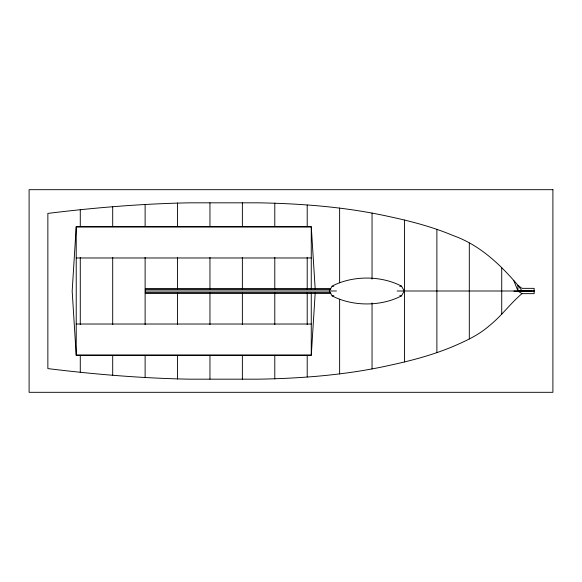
<?xml version="1.0" encoding="UTF-8"?>
<svg xmlns="http://www.w3.org/2000/svg" width="582" height="582" viewBox="0 0 582 582"><rect width="100%" height="100%" fill="white"/><g stroke="black" fill="none" stroke-linecap="round" stroke-linejoin="round"><path stroke-width="0.87" d="M534.138 290.891L517.929 290.891L517.929 285.296C500.171 264.323 479.495 244.833 453.094 235.543C432.273 226.754 410.31 221.102 388.252 216.373C345.723 206.996 302.051 203.598 258.583 202.827L189.688 202.827C142.277 203.693 94.917 207.607 47.862 213.405L47.862 368.595C94.917 374.393 142.277 378.307 189.688 379.173L258.583 379.173C303.433 378.387 348.494 374.772 392.312 364.739C414.428 359.916 436.398 353.9 457.146 344.711C468.663 339.633 480.085 333.944 489.564 325.513C501.502 316.062 510.407 303.353 521.981 293.648L534.138 293.648L534.138 288.352L521.981 288.352L517.929 285.296L521.981 290.891M330.78 293.495L145.405 293.495L145.391 289.458L145.405 288.505L330.78 288.505M315.197 292.928L311.261 355.537L76.227 355.537L72.175 291.109L76.227 226.463L311.261 226.463L315.197 289.072M332.126 286.118L329.274 291L332.126 295.882C352.612 306.619 380.977 306.619 401.456 295.882L404.315 291L401.456 286.118C380.977 275.381 352.612 275.381 332.126 286.118L333.828 286.359M332.126 295.882L333.828 295.641M399.761 286.359L401.456 286.118M76.227 257.979L311.261 257.979M145.405 293.495L145.449 289.458L330.736 289.458M145.384 291L336.44 291M397.15 291L530.98 291M513.877 291.109L534.138 291.109M145.391 292.542L330.736 292.542M76.227 324.021L311.261 324.021M399.761 295.641L401.456 295.882M517.929 291.109L521.981 293.648M513.877 280.771L517.929 290.891M145.427 288.505L145.449 289.458M501.72 267.836L501.72 314.164M469.303 243.043L469.303 338.957M436.886 229.373L436.886 352.627M404.468 220.061L404.468 361.939M372.043 213.07L372.043 279.127M372.043 302.873L372.043 368.93M339.626 208.072L339.626 282.787M339.626 299.213L339.626 373.928M311.261 289.181L311.261 227.06L76.227 227.06L76.227 354.94L311.261 354.94L311.261 292.819M307.209 205.075L307.209 226.463M307.209 257.368L307.209 289.181M307.209 292.819L307.209 324.632M307.209 355.537L307.209 376.925M274.791 203.074L274.791 226.463M274.791 257.368L274.791 289.181M274.791 292.819L274.791 324.632M274.791 355.537L274.791 378.926M242.374 202.827L242.374 226.463M242.374 257.368L242.374 289.181M242.374 292.819L242.374 324.632M242.374 355.537L242.374 379.173M209.957 202.827L209.957 226.463M209.957 257.368L209.957 289.181M209.957 292.819L209.957 324.632M209.957 355.537L209.957 379.173M177.532 202.987L177.532 226.463M177.532 257.368L177.532 289.181M177.532 292.819L177.532 324.632M177.532 355.537L177.532 379.013M145.114 204.566L145.114 226.463M145.114 257.368L145.114 324.632M145.114 355.537L145.114 377.434M112.697 206.777L112.697 226.463M112.697 257.368L112.697 324.632M112.697 355.537L112.697 375.223M80.28 209.68L80.28 226.463M80.28 257.368L80.28 324.632M80.28 355.537L80.28 372.32M552.9 189.688L29.1 189.688L29.1 392.312L552.9 392.312L552.9 189.688"/></g></svg>
